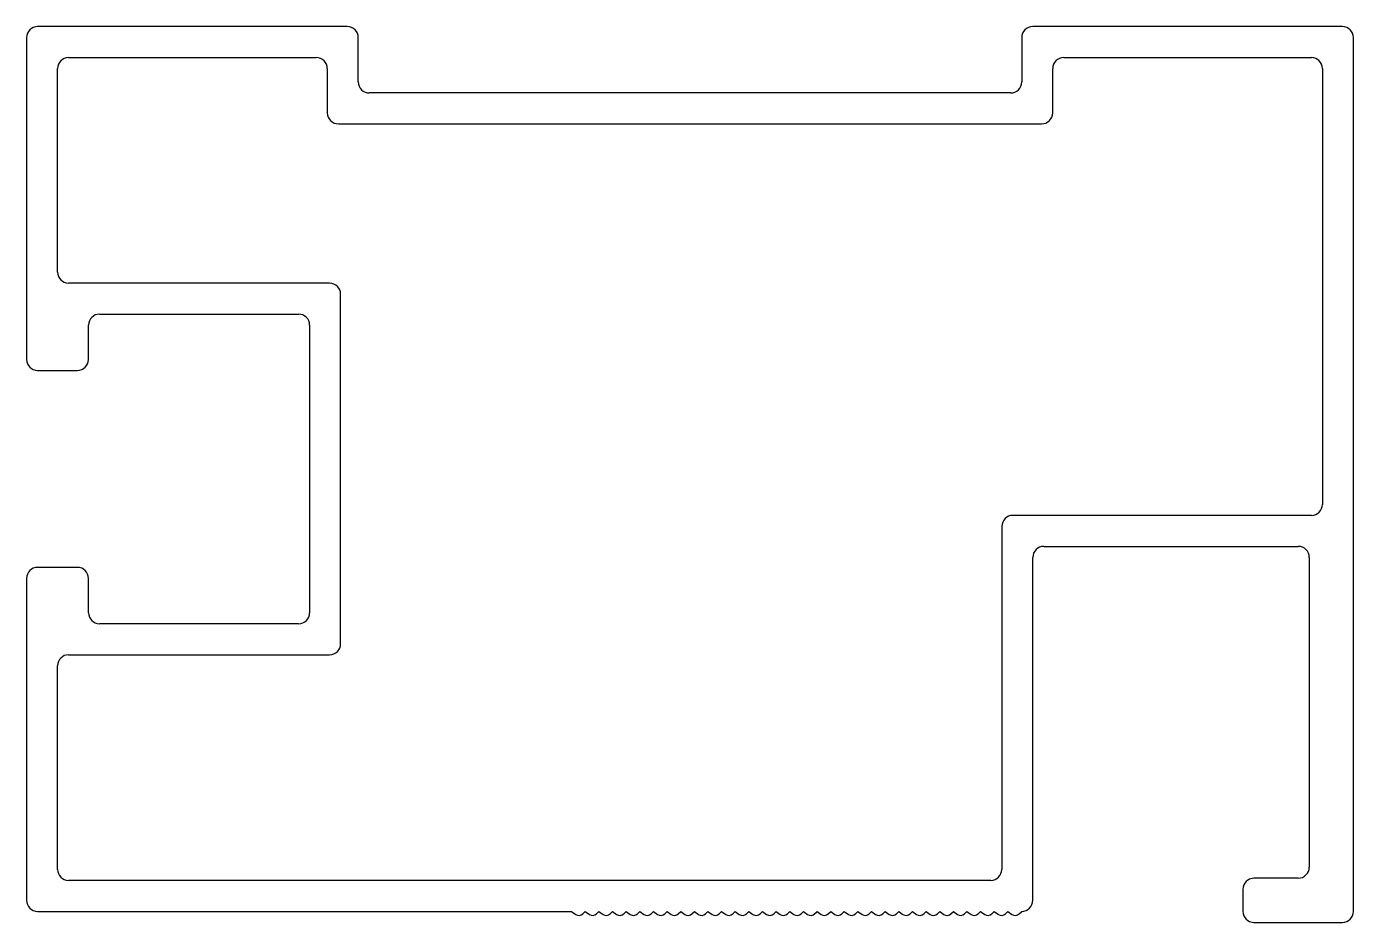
# Model space of a CAD drawing. Extents: x 1437.8 to 1497.8, y 1929.3 to 1969.8.
import ezdxf

# ---------------------------------------------------------------- set-up
doc = ezdxf.new("R2010")
doc.units = 0
doc.layers.get('0').update_dxf_attribs({"linetype": 'CONTINUOUS'})

msp = doc.modelspace()

# ---------------------------------------------------------------- linework, layer by layer
for p, q in [((1437.799, 1969.265), (1437.799, 1954.715)), ((1452.299, 1969.765), (1438.299, 1969.765)), ((1452.799, 1967.265), (1452.799, 1969.265)), ((1482.799, 1969.265), (1482.799, 1967.265)), ((1497.299, 1969.765), (1483.299, 1969.765)), ((1497.799, 1929.765), (1497.799, 1969.265)), ((1439.699, 1968.365), (1450.899, 1968.365)), ((1484.699, 1968.365), (1495.899, 1968.365)), ((1439.199, 1958.665), (1439.199, 1967.865)), ((1451.399, 1967.865), (1451.399, 1965.865)), ((1484.199, 1965.865), (1484.199, 1967.865)), ((1496.399, 1967.865), (1496.399, 1948.165)), ((1482.299, 1966.765), (1453.299, 1966.765)), ((1451.899, 1965.365), (1483.699, 1965.365)), ((1451.499, 1958.165), (1439.699, 1958.165)), ((1451.999, 1941.865), (1451.999, 1957.665)), ((1441.099, 1956.765), (1450.099, 1956.765)), ((1440.599, 1954.715), (1440.599, 1956.265)), ((1450.599, 1956.265), (1450.599, 1943.265)), ((1438.299, 1954.215), (1440.099, 1954.215)), ((1495.899, 1947.665), (1482.399, 1947.665)), ((1481.899, 1947.165), (1481.899, 1931.665)), ((1483.799, 1946.265), (1495.299, 1946.265)), ((1440.099, 1945.315), (1438.299, 1945.315)), ((1483.299, 1930.265), (1483.299, 1945.765)), ((1495.799, 1945.765), (1495.799, 1931.765)), ((1437.799, 1944.815), (1437.799, 1930.265)), ((1440.599, 1943.265), (1440.599, 1944.815)), ((1450.099, 1942.765), (1441.099, 1942.765)), ((1439.699, 1941.365), (1451.499, 1941.365)), ((1439.199, 1931.665), (1439.199, 1940.865)), ((1481.399, 1931.165), (1439.699, 1931.165)), ((1495.299, 1931.265), (1493.299, 1931.265)), ((1492.799, 1930.765), (1492.799, 1929.765)), ((1438.299, 1929.765), (1462.448, 1929.765)), ((1462.448, 1929.765), (1462.632, 1929.631)), ((1462.956, 1929.656), (1463.064, 1929.765)), ((1463.064, 1929.765), (1463.249, 1929.631)), ((1463.572, 1929.656), (1463.681, 1929.765)), ((1463.681, 1929.765), (1463.865, 1929.631)), ((1464.189, 1929.656), (1464.297, 1929.765)), ((1464.297, 1929.765), (1464.482, 1929.631)), ((1464.805, 1929.656), (1464.914, 1929.765)), ((1464.914, 1929.765), (1465.098, 1929.631)), ((1465.422, 1929.656), (1465.53, 1929.765)), ((1465.53, 1929.765), (1465.714, 1929.631)), ((1466.038, 1929.656), (1466.147, 1929.765)), ((1466.147, 1929.765), (1466.331, 1929.631)), ((1466.655, 1929.656), (1466.763, 1929.765)), ((1466.763, 1929.765), (1466.947, 1929.631)), ((1467.271, 1929.656), (1467.379, 1929.765)), ((1467.379, 1929.765), (1467.564, 1929.631)), ((1467.887, 1929.656), (1467.996, 1929.765)), ((1467.996, 1929.765), (1468.18, 1929.631)), ((1468.504, 1929.656), (1468.612, 1929.765)), ((1468.612, 1929.765), (1468.796, 1929.631)), ((1469.12, 1929.656), (1469.229, 1929.765)), ((1469.229, 1929.765), (1469.413, 1929.631)), ((1469.737, 1929.656), (1469.845, 1929.765)), ((1469.845, 1929.765), (1470.029, 1929.631)), ((1470.353, 1929.656), (1470.461, 1929.765)), ((1470.461, 1929.765), (1470.646, 1929.631)), ((1470.969, 1929.656), (1471.078, 1929.765)), ((1471.078, 1929.765), (1471.262, 1929.631)), ((1471.586, 1929.656), (1471.694, 1929.765)), ((1471.694, 1929.765), (1471.878, 1929.631)), ((1472.202, 1929.656), (1472.311, 1929.765)), ((1472.311, 1929.765), (1472.495, 1929.631)), ((1472.819, 1929.656), (1472.927, 1929.765)), ((1472.927, 1929.765), (1473.111, 1929.631)), ((1473.435, 1929.656), (1473.543, 1929.765)), ((1473.543, 1929.765), (1473.728, 1929.631)), ((1474.051, 1929.656), (1474.16, 1929.765)), ((1474.16, 1929.765), (1474.344, 1929.631)), ((1474.668, 1929.656), (1474.776, 1929.765)), ((1474.776, 1929.765), (1474.961, 1929.631)), ((1475.284, 1929.656), (1475.393, 1929.765)), ((1475.393, 1929.765), (1475.577, 1929.631)), ((1475.901, 1929.656), (1476.009, 1929.765)), ((1476.009, 1929.765), (1476.193, 1929.631)), ((1476.517, 1929.656), (1476.626, 1929.765)), ((1476.626, 1929.765), (1476.81, 1929.631)), ((1477.133, 1929.656), (1477.242, 1929.765)), ((1477.242, 1929.765), (1477.426, 1929.631)), ((1477.75, 1929.656), (1477.858, 1929.765)), ((1477.858, 1929.765), (1478.043, 1929.631)), ((1478.366, 1929.656), (1478.475, 1929.765)), ((1478.475, 1929.765), (1478.659, 1929.631)), ((1478.983, 1929.656), (1479.091, 1929.765)), ((1479.091, 1929.765), (1479.275, 1929.631)), ((1479.599, 1929.656), (1479.708, 1929.765)), ((1479.708, 1929.765), (1479.892, 1929.631)), ((1480.216, 1929.656), (1480.324, 1929.765)), ((1480.324, 1929.765), (1480.508, 1929.631)), ((1480.832, 1929.656), (1480.94, 1929.765)), ((1480.94, 1929.765), (1481.125, 1929.631)), ((1481.448, 1929.656), (1481.557, 1929.765)), ((1481.557, 1929.765), (1481.741, 1929.631)), ((1482.065, 1929.656), (1482.173, 1929.765)), ((1482.173, 1929.765), (1482.357, 1929.631)), ((1482.681, 1929.656), (1482.799, 1929.765)), ((1493.299, 1929.265), (1497.299, 1929.265))]:
    msp.add_line(p, q)
for centre, radius, start, end in [((1438.299, 1969.265), 0.5, 90, 180), ((1452.299, 1969.265), 0.5, 0, 90), ((1483.299, 1969.265), 0.5, 90, 180), ((1497.299, 1969.265), 0.5, 0, 90), ((1439.699, 1967.865), 0.5, 90, 180), ((1450.899, 1967.865), 0.5, 0, 90), ((1484.699, 1967.865), 0.5, 90, 180), ((1495.899, 1967.865), 0.5, 0, 90), ((1453.299, 1967.265), 0.5, 180, 270), ((1482.299, 1967.265), 0.5, 270, 0), ((1451.899, 1965.865), 0.5, 180, 270), ((1483.699, 1965.865), 0.5, 270, 0), ((1439.699, 1958.665), 0.5, 180, 270), ((1451.499, 1957.665), 0.5, 0, 90), ((1441.099, 1956.265), 0.5, 90, 180), ((1450.099, 1956.265), 0.5, 0, 90), ((1438.299, 1954.715), 0.5, 180, 270), ((1440.099, 1954.715), 0.5, 270, 0), ((1482.399, 1947.165), 0.5, 90, 180), ((1495.899, 1948.165), 0.5, 270, 0), ((1483.799, 1945.765), 0.5, 90, 180), ((1495.299, 1945.765), 0.5, 0, 90), ((1438.299, 1944.815), 0.5, 90, 180), ((1440.099, 1944.815), 0.5, 0, 90), ((1441.099, 1943.265), 0.5, 180, 270), ((1450.099, 1943.265), 0.5, 270, 360), ((1451.499, 1941.865), 0.5, 270, 0), ((1439.699, 1940.865), 0.5, 90, 180), ((1439.699, 1931.665), 0.5, 180, 270), ((1481.399, 1931.665), 0.5, 270, 0), ((1495.299, 1931.765), 0.5, 270, 0), ((1493.299, 1930.765), 0.5, 90, 180), ((1438.299, 1930.265), 0.5, 180, 270), ((1482.799, 1930.265), 0.5, 270, 0), ((1462.779, 1929.833), 0.25, 233.99088, 315), ((1463.396, 1929.833), 0.25, 233.99088, 315), ((1464.012, 1929.833), 0.25, 233.99088, 315), ((1464.629, 1929.833), 0.25, 233.99088, 315), ((1465.245, 1929.833), 0.25, 233.99088, 315), ((1465.861, 1929.833), 0.25, 233.99088, 315), ((1466.478, 1929.833), 0.25, 233.99088, 315), ((1467.094, 1929.833), 0.25, 233.99088, 315), ((1467.711, 1929.833), 0.25, 233.99088, 315), ((1468.327, 1929.833), 0.25, 233.99088, 315), ((1468.943, 1929.833), 0.25, 233.99088, 315), ((1469.56, 1929.833), 0.25, 233.99088, 315), ((1470.176, 1929.833), 0.25, 233.99088, 315), ((1470.793, 1929.833), 0.25, 233.99088, 315), ((1471.409, 1929.833), 0.25, 233.99088, 315), ((1472.025, 1929.833), 0.25, 233.99088, 315), ((1472.642, 1929.833), 0.25, 233.99088, 315), ((1473.258, 1929.833), 0.25, 233.99088, 315), ((1473.875, 1929.833), 0.25, 233.99088, 315), ((1474.491, 1929.833), 0.25, 233.99088, 315), ((1475.107, 1929.833), 0.25, 233.99088, 315), ((1475.724, 1929.833), 0.25, 233.99088, 315), ((1476.34, 1929.833), 0.25, 233.99088, 315), ((1476.957, 1929.833), 0.25, 233.99088, 315), ((1477.573, 1929.833), 0.25, 233.99088, 315), ((1478.19, 1929.833), 0.25, 233.99088, 315), ((1478.806, 1929.833), 0.25, 233.99088, 315), ((1479.422, 1929.833), 0.25, 233.99088, 315), ((1480.039, 1929.833), 0.25, 233.99088, 315), ((1480.655, 1929.833), 0.25, 233.99088, 315), ((1481.272, 1929.833), 0.25, 233.99088, 315), ((1481.888, 1929.833), 0.25, 233.99088, 315), ((1482.504, 1929.833), 0.25, 233.99088, 315), ((1493.299, 1929.765), 0.5, 180, 270), ((1497.299, 1929.765), 0.5, 270, 0)]:
    msp.add_arc(centre, radius, start, end)

doc.saveas('drawing.dxf')
